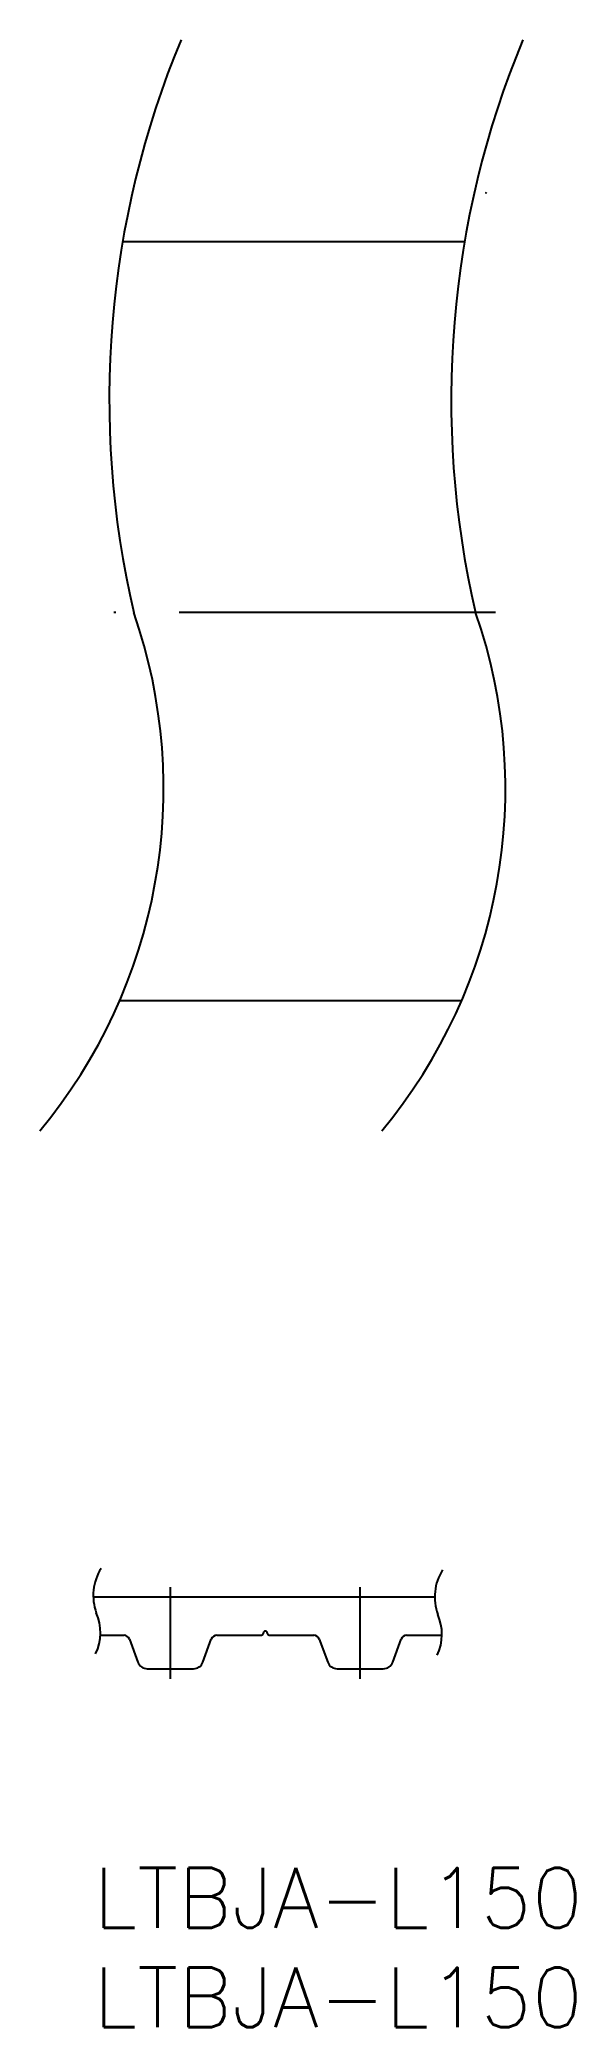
# Model space of a CAD drawing. Extents: x -2.7 to 24.2, y -8 to 91.8.
import ezdxf

# ---------------------------------------------------------------- set-up
doc = ezdxf.new("R2010")
doc.units = 0
doc.header["$LTSCALE"] = 0.5
doc.linetypes.add('CENTER', pattern=[50.8, 31.75, -6.35, 6.35, -6.35])
for name, color, linetype in [('MSM_CENTER', 1, 'CENTER'), ('MSM_CONTINUOUS', 7, 'CONTINUOUS'), ('MSM_NARROW', 5, 'CONTINUOUS'), ('MSM_PART_NUMBER', 7, 'CONTINUOUS')]:
    doc.layers.add(name, color=color, linetype=linetype)
doc.styles.get("Standard").update_dxf_attribs({"font": 'txt.shx', "height": 3, "bigfont": 'bigfont.shx'})

# ---------------------------------------------------------------- blocks, each defined once
blk = doc.blocks.new('*U9')
at = {"layer": 'MSM_PART_NUMBER'}
blk.add_text('LTBJA-L150', height=3, dxfattribs=at).set_placement((0, -3))
blk = doc.blocks.new('*U10')
at = {"layer": 'MSM_PART_NUMBER'}
blk.add_text('LTBJA-L150', height=3, dxfattribs=at).set_placement((0, -8))

msp = doc.modelspace()

# ---------------------------------------------------------------- linework, layer by layer
at = {"layer": 'MSM_CENTER'}
for p, q in [((20.17, 63.04), (1.013, 63.04)), ((3.856, 9.5), (3.856, 14.1)), ((13.381, 9.5), (13.381, 14.1))]:
    msp.add_line(p, q, dxfattribs=at)
at = {"layer": 'MSM_CONTINUOUS'}
for p, q in [((18.615, 81.64), (1.457, 81.64)), ((18.467, 43.54), (1.309, 43.54)), ((17.12, 13.6), (-0.016, 13.6)), ((0.343, 11.69), (1.531, 11.69)), ((1.804, 11.49), (2.227, 10.329)), ((5.486, 10.329), (5.908, 11.49)), ((6.181, 11.69), (8.419, 11.69)), ((8.819, 11.69), (11.056, 11.69)), ((11.329, 11.49), (11.752, 10.329)), ((15.011, 10.329), (15.433, 11.49)), ((15.706, 11.69), (17.483, 11.69)), ((2.696, 10), (5.016, 10)), ((12.221, 10), (14.541, 10))]:
    msp.add_line(p, q, dxfattribs=at)
for centre, radius, start, end in [((1.486, 11.343), 0.35, 24.85682, 82.64888), ((6.226, 11.343), 0.35, 97.35112, 155.14318), ((8.419, 11.79), 0.1, 270, 0), ((8.619, 11.79), 0.1, 0.00009, 180), ((8.819, 11.79), 0.1, 180.00001, 270), ((11.011, 11.343), 0.35, 24.85682, 82.64888), ((15.751, 11.343), 0.35, 97.35112, 155.14318), ((2.696, 10.5), 0.5, 200, 270), ((5.016, 10.5), 0.5, 270, 340), ((12.221, 10.5), 0.5, 200, 270), ((14.541, 10.5), 0.5, 270, 340)]:
    msp.add_arc(centre, radius, start, end, dxfattribs=at)
at = {"layer": 'MSM_NARROW'}
for centre, radius, start, end in [((47.908, 73.719), 47.122, 157.44639, 193.09918), ((65.066, 73.719), 47.122, 157.44639, 193.09918), ((2.424, 90.385), 18.392, 339.90519, 340.15451), ((-23.353, 54.192), 26.865, 320.24282, 19.22947), ((-6.195, 54.192), 26.865, 320.24282, 19.22947), ((2.553, 13.675), 2.57, 148.04088, 199.78206), ((19.69, 13.6), 2.57, 148.04088, 199.78206), ((-2.093, 11.811), 2.439, 334.28932, 24.05005), ((15.044, 11.736), 2.439, 334.28932, 24.05005)]:
    msp.add_arc(centre, radius, start, end, dxfattribs=at)

# ---------------------------------------------------------------- block references
at = {"layer": 'MSM_CONTINUOUS'}
for name in ['*U9', '*U10']:
    msp.add_blockref(name, (0, 0), dxfattribs=at)

doc.saveas('drawing.dxf')
